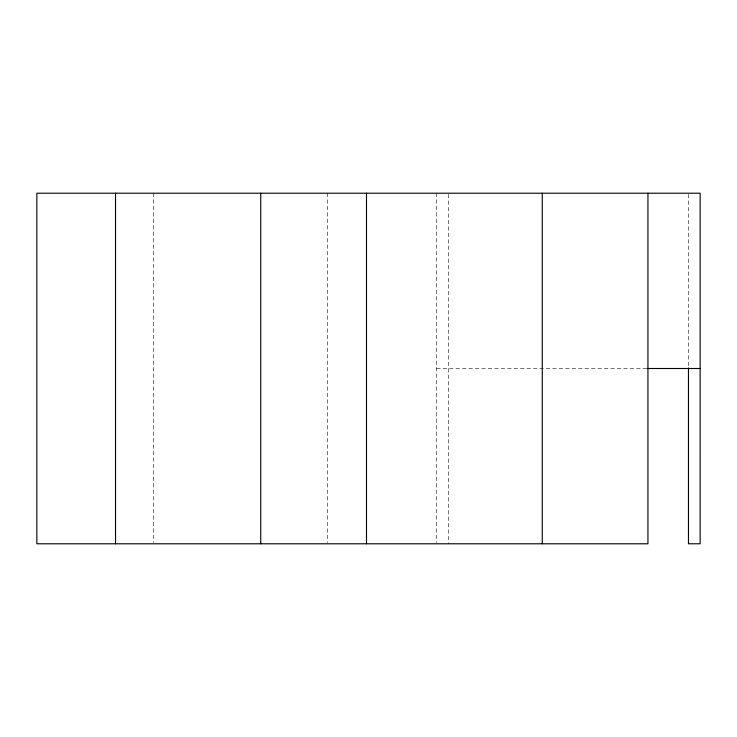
<?xml version="1.0" encoding="UTF-8"?>
<svg xmlns="http://www.w3.org/2000/svg" width="737" height="737" viewBox="0 0 737 737"><rect width="100%" height="100%" fill="white"/><g stroke="black" fill="none" stroke-linecap="round" stroke-linejoin="round"><path stroke-width="0.55" stroke-dasharray="3.69 2.76" d="M436.59 368.5L647.206 368.5M688.469 194.365L688.469 367.929M448.28 194.365L448.28 543.786M436.59 193.214L436.59 542.635M327.32 193.214L327.32 542.635M153.425 193.214L153.425 542.635"/><path stroke-width="1.11" d="M647.206 368.5L700.15 368.5M688.469 367.929L688.469 543.786L700.132 543.786L700.15 193.214L36.85 193.214L36.85 543.786L647.943 543.786L647.943 193.214M542.266 193.214L542.266 543.786M366.492 193.214L366.492 543.786M260.732 193.214L260.732 543.786M115.534 193.214L115.534 543.786"/></g></svg>
